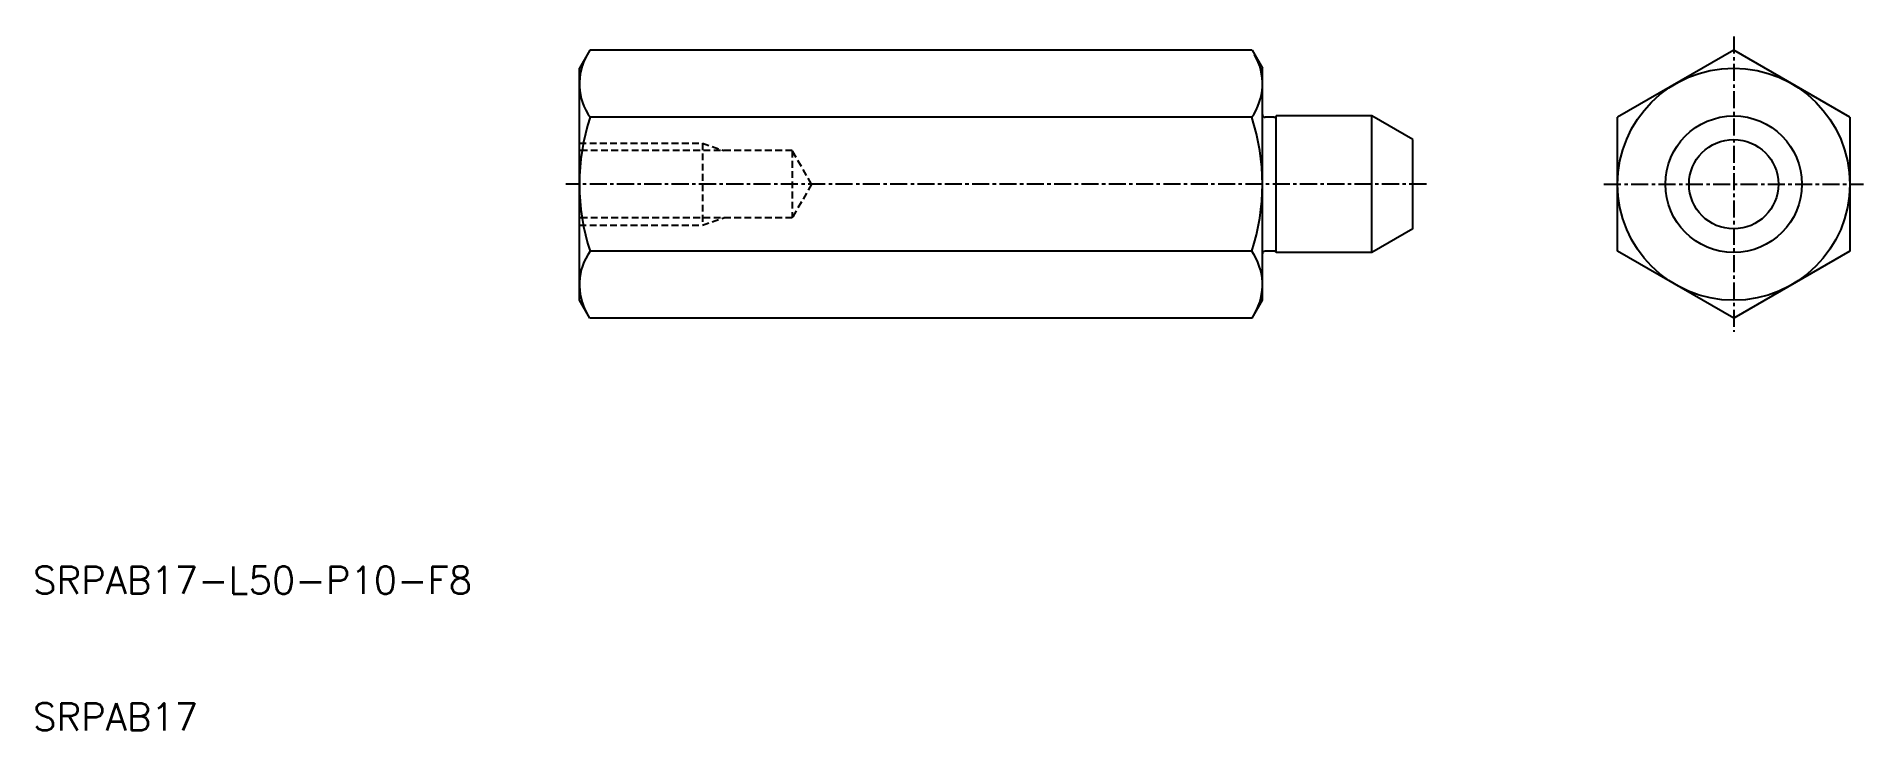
# Model space of a CAD drawing. Extents: x 10 to 144, y 10 to 61.
import ezdxf

# ---------------------------------------------------------------- set-up
doc = ezdxf.new("R2010")
doc.units = 0
doc.linetypes.add('CENTER', pattern=[2, 1.25, -0.25, 0.25, -0.25])
doc.linetypes.add('DASHED', pattern=[0.75, 0.5, -0.25])
doc.layers.get('0').update_dxf_attribs({"linetype": 'CONTINUOUS'})
doc.layers.add('CENTER', color=1, linetype='CENTER')
doc.styles.get("Standard").update_dxf_attribs({"font": 'txt.shx'})

msp = doc.modelspace()

# ---------------------------------------------------------------- linework, layer by layer
at = {"color": 7, "linetype": 'CONTINUOUS'}
for p, q in [((50.76, 59.81), (50, 58.5)), ((99.24, 59.81), (50.76, 59.81)), ((99.24, 59.81), (100, 58.5)), ((134.5, 59.81), (126, 54.91)), ((143, 54.91), (134.5, 59.81)), ((50, 41.5), (50, 58.5)), ((100, 41.5), (100, 58.5)), ((138.75, 57.36), (138.75, 57.36)), ((99.22, 54.91), (50.78, 54.91)), ((100.83, 54.9), (100.2, 54.9)), ((108, 55), (101, 55)), ((101, 45), (101, 55)), ((108, 45), (108, 55)), ((111, 53.27), (108, 55)), ((126, 45.09), (126, 54.91)), ((140.87, 56.13), (140.87, 56.13)), ((143, 54.91), (143, 45.09)), ((111, 46.73), (111, 53.27)), ((111, 46.73), (108, 45)), ((99.22, 45.09), (50.78, 45.09)), ((100.83, 45.1), (100.2, 45.1)), ((108, 45), (101, 45)), ((134.5, 40.19), (126, 45.09)), ((143, 45.09), (134.5, 40.19)), ((50.76, 40.19), (50, 41.5)), ((99.24, 40.19), (100, 41.5)), ((99.24, 40.19), (50.76, 40.19))]:
    msp.add_line(p, q, dxfattribs=at)
at = {"color": 3, "linetype": 'DASHED'}
for p, q in [((50, 53), (59, 53)), ((65.58, 52.46), (50, 52.46)), ((59, 53), (59, 47)), ((59, 53), (60.56, 52.46)), ((67, 50), (65.58, 52.46)), ((65.58, 52.46), (65.58, 47.54)), ((67, 50), (65.58, 47.54)), ((65.58, 47.54), (50, 47.54)), ((50, 47), (59, 47)), ((59, 47), (60.56, 47.54))]:
    msp.add_line(p, q, dxfattribs=at)
at = {"color": 7, "linetype": 'CONTINUOUS'}
for radius in [8.5, 5, 3.27]:
    msp.add_circle((134.5, 50), radius, dxfattribs=at)
for centre, radius, start, end in [((54.25, 57.36), 4.25, 150, 215.2644), ((95.75, 57.36), 4.25, 324.7356, 30), ((65.83, 50), 15.83, 161.9403, 198.0597), ((84.17, 50), 15.83, 341.9403, 18.0597), ((100.2, 55.1), 0.2, 180, 270), ((100.83, 55.1), 0.2, 270, 330), ((54.25, 42.64), 4.25, 144.7356, 210), ((95.75, 42.64), 4.25, 330, 35.2644), ((100.2, 44.9), 0.2, 90, 180), ((100.83, 44.9), 0.2, 30, 90)]:
    msp.add_arc(centre, radius, start, end, dxfattribs=at)
at = {"layer": 'CENTER', "color": 1, "linetype": 'CENTER'}
for p, q in [((134.5, 60.81), (134.5, 39.19)), ((112, 50), (49, 50)), ((125, 50), (144, 50))]:
    msp.add_line(p, q, dxfattribs=at)

# ---------------------------------------------------------------- texts
at = {"color": 7, "linetype": 'CONTINUOUS'}
for s, p in [('SRPAB17-L50-P10-F8', (10, 20)), ('SRPAB17', (10, 10))]:
    msp.add_text(s, height=2, dxfattribs=at).set_placement(p)

doc.saveas('drawing.dxf')
